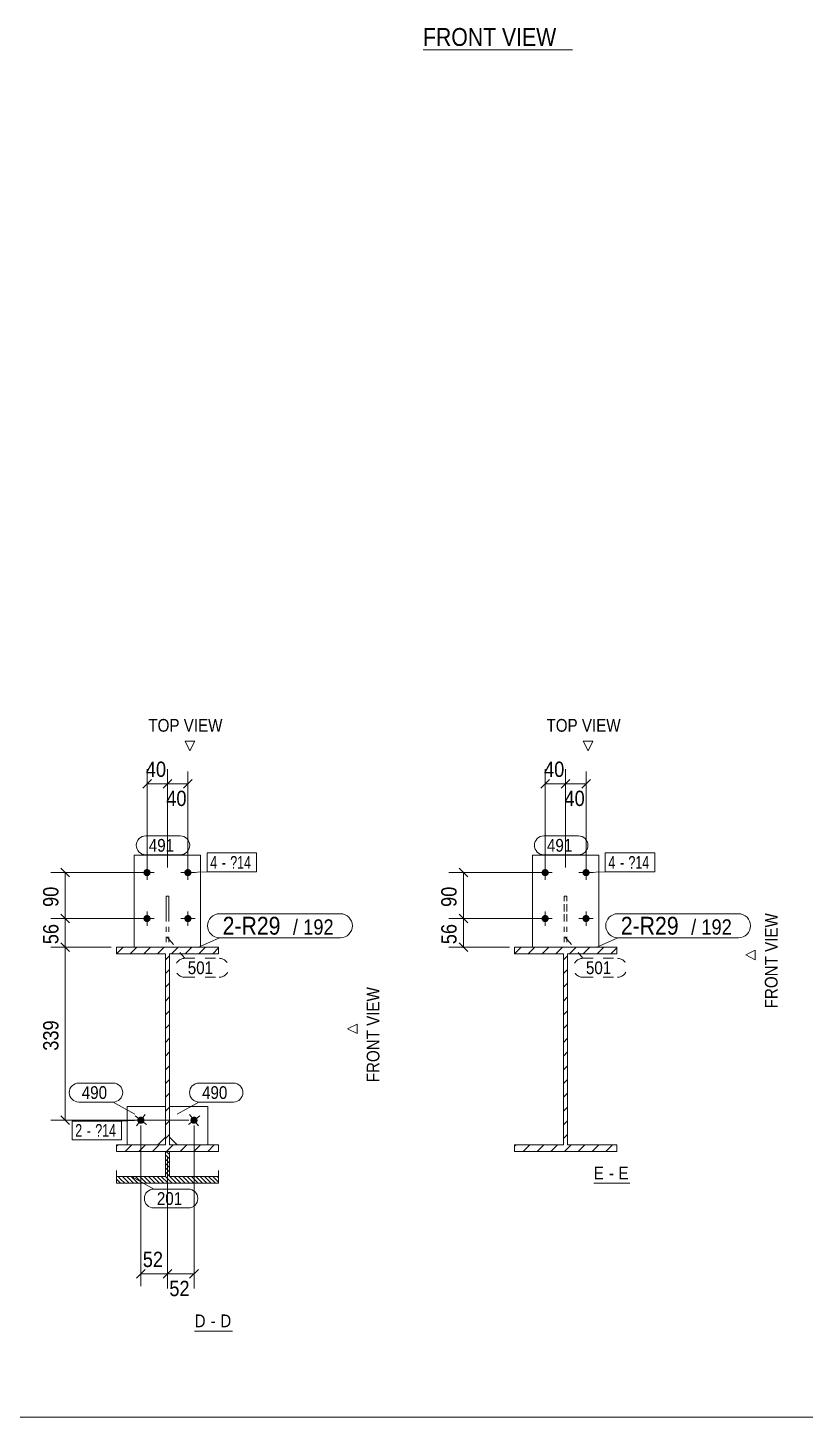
# Model space of a CAD drawing. Header units: millimetres. Extents: x 2 to 1174, y 1 to 825.
# Drawn here: x 473.5 to 625.7, y 5 to 277.2 of the extents above; entities that cross this region are included whole.
import ezdxf

# ---------------------------------------------------------------- set-up
doc = ezdxf.new("R2010")
doc.units = ezdxf.units.MM
for name, pattern in [('XKITLINE00', [0]), ('XKITLINE01', [4, 1, -1, 1, -1]), ('XKITLINE02', [4, 2, -2])]:
    doc.linetypes.add(name, pattern=pattern)
for name, color, linetype, lineweight in [('Bolt', 3, 'Continuous', 0), ('BoltMark', 7, 'Continuous', 0), ('Dimensions', 7, 'Continuous', 0), ('DrawingSheet', 5, 'Continuous', 0), ('OtherObjectType', 7, 'Continuous', 0), ('Part', 2, 'Continuous', 0), ('PartMark', 7, 'Continuous', 0)]:
    doc.layers.add(name, color=color, linetype=linetype, lineweight=lineweight)
doc.styles.add('ARIAL', font='ARIAL.TTF')
doc.styles.add('ARIAL_NARROW', font='ARIALN.TTF')

# ---------------------------------------------------------------- blocks, each defined once
blk = doc.blocks.new('*A1')
at = {"layer": 'Part', "color": 7, "linetype": 'XKITLINE00', "lineweight": 0}
for p, q in [((568.76, 95.77), (570.06, 97.07)), ((568.76, 95.77), (568.76, 95.77)), ((571.46, 95.77), (572.76, 97.07)), ((574.15, 95.77), (575.45, 97.07)), ((576.84, 95.77), (578.14, 97.07)), ((578.36, 94.6), (579.16, 95.4)), ((579.54, 95.77), (580.84, 97.07)), ((582.23, 95.77), (583.53, 97.07)), ((584.93, 95.77), (586.23, 97.07)), ((587.62, 95.77), (588.76, 96.92)), ((578.36, 91.9), (579.16, 92.7)), ((578.36, 89.21), (579.16, 90.01)), ((578.36, 86.52), (579.16, 87.32)), ((578.36, 83.82), (579.16, 84.62)), ((578.36, 81.13), (579.16, 81.93)), ((578.36, 78.43), (579.16, 79.23)), ((578.36, 75.74), (579.16, 76.54)), ((578.36, 73.05), (579.16, 73.85)), ((578.36, 70.35), (579.16, 71.15)), ((578.36, 67.66), (579.16, 68.46)), ((578.36, 64.96), (579.16, 65.76)), ((578.36, 62.27), (579.16, 63.07)), ((578.36, 59.58), (579.16, 60.38)), ((568.76, 58.06), (569.08, 58.37)), ((570.47, 57.07), (571.77, 58.37)), ((573.17, 57.07), (574.47, 58.37)), ((575.86, 57.07), (577.16, 58.37)), ((578.56, 57.07), (579.86, 58.37)), ((581.25, 57.07), (582.55, 58.37)), ((583.94, 57.07), (585.24, 58.37)), ((586.64, 57.07), (587.94, 58.37))]:
    blk.add_line(p, q, dxfattribs=at)
blk = doc.blocks.new('*A4')
at = {"layer": 'Part', "color": 7, "linetype": 'XKITLINE00', "lineweight": 0}
for p, q in [((490.8, 95.77), (492.1, 97.07)), ((490.8, 95.77), (490.8, 95.77)), ((493.49, 95.77), (494.79, 97.07)), ((496.19, 95.77), (497.49, 97.07)), ((498.88, 95.77), (500.18, 97.07)), ((500.4, 94.6), (501.2, 95.4)), ((501.58, 95.77), (502.88, 97.07)), ((504.27, 95.77), (505.57, 97.07)), ((506.96, 95.77), (508.26, 97.07)), ((509.66, 95.77), (510.8, 96.92)), ((500.4, 91.9), (501.2, 92.7)), ((500.4, 89.21), (501.2, 90.01)), ((500.4, 86.52), (501.2, 87.32)), ((500.4, 83.82), (501.2, 84.62)), ((500.4, 81.13), (501.2, 81.93)), ((500.4, 78.43), (501.2, 79.23)), ((500.4, 75.74), (501.2, 76.54)), ((500.4, 73.05), (501.2, 73.85)), ((500.4, 70.35), (501.2, 71.15)), ((500.4, 67.66), (501.2, 68.46)), ((500.4, 64.96), (501.2, 65.76)), ((500.4, 62.27), (501.2, 63.07)), ((500.4, 59.58), (501.2, 60.38)), ((490.8, 58.06), (491.12, 58.37)), ((492.51, 57.07), (493.81, 58.37)), ((495.21, 57.07), (496.51, 58.37)), ((497.9, 57.07), (499.2, 58.37)), ((500.59, 57.07), (501.89, 58.37)), ((503.29, 57.07), (504.59, 58.37)), ((505.98, 57.07), (507.28, 58.37)), ((508.68, 57.07), (509.98, 58.37))]:
    blk.add_line(p, q, dxfattribs=at)
blk = doc.blocks.new('*A5')
at = {"layer": 'Part', "color": 7, "linetype": 'XKITLINE00', "lineweight": 0}
for p, q in [((501.2, 55.59), (500.4, 56.39)), ((501.2, 54.74), (500.4, 55.54)), ((501.2, 53.9), (500.4, 54.7)), ((501.2, 56.43), (500.55, 57.07)), ((491.64, 51.66), (491.18, 52.13)), ((492.06, 52.08), (492.02, 52.13)), ((493.33, 50.82), (492.06, 52.08)), ((494.17, 50.82), (492.86, 52.13)), ((495.01, 50.82), (493.7, 52.13)), ((495.85, 50.82), (494.55, 52.13)), ((496.7, 50.82), (495.39, 52.13)), ((497.54, 50.82), (496.23, 52.13)), ((498.38, 50.82), (497.07, 52.13)), ((499.22, 50.82), (497.92, 52.13)), ((500.07, 50.82), (498.76, 52.13)), ((500.91, 50.82), (499.6, 52.13)), ((501.2, 53.06), (500.4, 53.86)), ((501.2, 52.21), (500.4, 53.02)), ((501.75, 50.82), (500.4, 52.17)), ((502.59, 50.82), (501.29, 52.13)), ((503.44, 50.82), (502.13, 52.13)), ((504.28, 50.82), (502.97, 52.13)), ((505.12, 50.82), (503.81, 52.13)), ((505.96, 50.82), (504.66, 52.13)), ((506.81, 50.82), (505.5, 52.13)), ((507.65, 50.82), (506.34, 52.13)), ((508.49, 50.82), (507.18, 52.13)), ((509.33, 50.82), (508.03, 52.13)), ((510.18, 50.82), (508.87, 52.13)), ((510.8, 51.04), (509.71, 52.13)), ((510.8, 51.88), (510.55, 52.13)), ((491.22, 51.24), (490.8, 51.66)), ((491.64, 50.82), (491.22, 51.24)), ((492.48, 50.82), (491.64, 51.66))]:
    blk.add_line(p, q, dxfattribs=at)
blk = doc.blocks.new('*A205')
at = {"layer": 'Bolt'}
for points in [[(575.46, 111.64), (575.46, 111.61), (575.45, 111.57), (575.45, 111.54), (575.44, 111.5), (575.43, 111.47), (575.42, 111.44), (575.41, 111.41), (575.39, 111.38), (575.38, 111.34), (575.36, 111.32), (575.34, 111.29), (575.32, 111.26), (575.3, 111.23), (575.28, 111.2), (575.26, 111.18), (575.23, 111.16), (575.21, 111.13), (575.18, 111.11), (575.15, 111.09), (575.12, 111.07), (575.09, 111.06), (575.06, 111.04), (575.03, 111.03), (575, 111.02), (574.96, 111.01), (574.93, 111), (574.9, 110.99), (574.86, 110.98), (574.83, 110.98), (574.8, 110.98), (574.76, 110.97), (574.73, 110.98), (574.69, 110.98), (574.66, 110.98), (574.63, 110.99), (574.59, 111), (574.56, 111.01), (574.53, 111.02), (574.49, 111.03), (574.46, 111.04), (574.43, 111.06), (574.4, 111.07), (574.37, 111.09), (574.34, 111.11), (574.32, 111.13), (574.29, 111.16), (574.27, 111.18), (574.24, 111.2), (574.22, 111.23), (574.2, 111.26), (574.18, 111.29), (574.16, 111.32), (574.14, 111.34), (574.13, 111.38), (574.11, 111.41), (574.1, 111.44), (574.09, 111.47), (574.08, 111.5), (574.08, 111.54), (574.07, 111.57), (574.07, 111.61), (574.06, 111.64), (574.06, 111.67), (574.06, 111.71), (574.07, 111.74), (574.07, 111.78), (574.08, 111.81), (574.08, 111.84), (574.09, 111.88), (574.1, 111.91), (574.11, 111.94), (574.13, 111.97), (574.14, 112), (574.16, 112.03), (574.18, 112.06), (574.2, 112.09), (574.22, 112.12), (574.24, 112.14), (574.27, 112.17), (574.29, 112.19), (574.32, 112.22), (574.34, 112.24), (574.37, 112.26), (574.4, 112.28), (574.43, 112.29), (574.46, 112.31), (574.49, 112.32), (574.53, 112.33), (574.56, 112.34), (574.59, 112.35), (574.63, 112.36), (574.66, 112.37), (574.69, 112.37), (574.73, 112.37), (574.76, 112.37), (574.8, 112.37), (574.83, 112.37), (574.86, 112.37), (574.9, 112.36), (574.93, 112.35), (574.96, 112.34), (575, 112.33), (575.03, 112.32), (575.06, 112.31), (575.09, 112.29), (575.12, 112.28), (575.15, 112.26), (575.18, 112.24), (575.21, 112.22), (575.23, 112.19), (575.26, 112.17), (575.28, 112.14), (575.3, 112.12), (575.32, 112.09), (575.34, 112.06), (575.36, 112.03), (575.38, 112), (575.39, 111.97), (575.41, 111.94), (575.42, 111.91), (575.43, 111.88), (575.44, 111.84), (575.45, 111.81), (575.45, 111.78), (575.46, 111.74), (575.46, 111.71), (575.46, 111.67)], [(583.46, 111.64), (583.46, 111.61), (583.45, 111.57), (583.45, 111.54), (583.44, 111.5), (583.43, 111.47), (583.42, 111.44), (583.41, 111.41), (583.39, 111.38), (583.38, 111.34), (583.36, 111.32), (583.34, 111.29), (583.32, 111.26), (583.3, 111.23), (583.28, 111.2), (583.26, 111.18), (583.23, 111.16), (583.21, 111.13), (583.18, 111.11), (583.15, 111.09), (583.12, 111.07), (583.09, 111.06), (583.06, 111.04), (583.03, 111.03), (583, 111.02), (582.96, 111.01), (582.93, 111), (582.9, 110.99), (582.86, 110.98), (582.83, 110.98), (582.8, 110.98), (582.76, 110.97), (582.73, 110.98), (582.69, 110.98), (582.66, 110.98), (582.63, 110.99), (582.59, 111), (582.56, 111.01), (582.53, 111.02), (582.49, 111.03), (582.46, 111.04), (582.43, 111.06), (582.4, 111.07), (582.37, 111.09), (582.34, 111.11), (582.32, 111.13), (582.29, 111.16), (582.27, 111.18), (582.24, 111.2), (582.22, 111.23), (582.2, 111.26), (582.18, 111.29), (582.16, 111.32), (582.14, 111.34), (582.13, 111.38), (582.11, 111.41), (582.1, 111.44), (582.09, 111.47), (582.08, 111.5), (582.08, 111.54), (582.07, 111.57), (582.07, 111.61), (582.06, 111.64), (582.06, 111.67), (582.06, 111.71), (582.07, 111.74), (582.07, 111.78), (582.08, 111.81), (582.08, 111.84), (582.09, 111.88), (582.1, 111.91), (582.11, 111.94), (582.13, 111.97), (582.14, 112), (582.16, 112.03), (582.18, 112.06), (582.2, 112.09), (582.22, 112.12), (582.24, 112.14), (582.27, 112.17), (582.29, 112.19), (582.32, 112.22), (582.34, 112.24), (582.37, 112.26), (582.4, 112.28), (582.43, 112.29), (582.46, 112.31), (582.49, 112.32), (582.53, 112.33), (582.56, 112.34), (582.59, 112.35), (582.63, 112.36), (582.66, 112.37), (582.69, 112.37), (582.73, 112.37), (582.76, 112.37), (582.8, 112.37), (582.83, 112.37), (582.86, 112.37), (582.9, 112.36), (582.93, 112.35), (582.96, 112.34), (583, 112.33), (583.03, 112.32), (583.06, 112.31), (583.09, 112.29), (583.12, 112.28), (583.15, 112.26), (583.18, 112.24), (583.21, 112.22), (583.23, 112.19), (583.26, 112.17), (583.28, 112.14), (583.3, 112.12), (583.32, 112.09), (583.34, 112.06), (583.36, 112.03), (583.38, 112), (583.39, 111.97), (583.41, 111.94), (583.42, 111.91), (583.43, 111.88), (583.44, 111.84), (583.45, 111.81), (583.45, 111.78), (583.46, 111.74), (583.46, 111.71), (583.46, 111.67)], [(575.46, 102.64), (575.46, 102.61), (575.45, 102.57), (575.45, 102.54), (575.44, 102.5), (575.43, 102.47), (575.42, 102.44), (575.41, 102.41), (575.39, 102.38), (575.38, 102.34), (575.36, 102.32), (575.34, 102.29), (575.32, 102.26), (575.3, 102.23), (575.28, 102.2), (575.26, 102.18), (575.23, 102.16), (575.21, 102.13), (575.18, 102.11), (575.15, 102.09), (575.12, 102.07), (575.09, 102.06), (575.06, 102.04), (575.03, 102.03), (575, 102.02), (574.96, 102.01), (574.93, 102), (574.9, 101.99), (574.86, 101.98), (574.83, 101.98), (574.8, 101.98), (574.76, 101.97), (574.73, 101.98), (574.69, 101.98), (574.66, 101.98), (574.63, 101.99), (574.59, 102), (574.56, 102.01), (574.53, 102.02), (574.49, 102.03), (574.46, 102.04), (574.43, 102.06), (574.4, 102.07), (574.37, 102.09), (574.34, 102.11), (574.32, 102.13), (574.29, 102.16), (574.27, 102.18), (574.24, 102.2), (574.22, 102.23), (574.2, 102.26), (574.18, 102.29), (574.16, 102.32), (574.14, 102.34), (574.13, 102.38), (574.11, 102.41), (574.1, 102.44), (574.09, 102.47), (574.08, 102.5), (574.08, 102.54), (574.07, 102.57), (574.07, 102.61), (574.06, 102.64), (574.06, 102.67), (574.06, 102.71), (574.07, 102.74), (574.07, 102.78), (574.08, 102.81), (574.08, 102.84), (574.09, 102.88), (574.1, 102.91), (574.11, 102.94), (574.13, 102.97), (574.14, 103), (574.16, 103.03), (574.18, 103.06), (574.2, 103.09), (574.22, 103.12), (574.24, 103.14), (574.27, 103.17), (574.29, 103.19), (574.32, 103.22), (574.34, 103.24), (574.37, 103.26), (574.4, 103.28), (574.43, 103.29), (574.46, 103.31), (574.49, 103.32), (574.53, 103.33), (574.56, 103.34), (574.59, 103.35), (574.63, 103.36), (574.66, 103.37), (574.69, 103.37), (574.73, 103.37), (574.76, 103.37), (574.8, 103.37), (574.83, 103.37), (574.86, 103.37), (574.9, 103.36), (574.93, 103.35), (574.96, 103.34), (575, 103.33), (575.03, 103.32), (575.06, 103.31), (575.09, 103.29), (575.12, 103.28), (575.15, 103.26), (575.18, 103.24), (575.21, 103.22), (575.23, 103.19), (575.26, 103.17), (575.28, 103.14), (575.3, 103.12), (575.32, 103.09), (575.34, 103.06), (575.36, 103.03), (575.38, 103), (575.39, 102.97), (575.41, 102.94), (575.42, 102.91), (575.43, 102.88), (575.44, 102.84), (575.45, 102.81), (575.45, 102.78), (575.46, 102.74), (575.46, 102.71), (575.46, 102.67)], [(583.46, 102.64), (583.46, 102.61), (583.45, 102.57), (583.45, 102.54), (583.44, 102.5), (583.43, 102.47), (583.42, 102.44), (583.41, 102.41), (583.39, 102.38), (583.38, 102.34), (583.36, 102.32), (583.34, 102.29), (583.32, 102.26), (583.3, 102.23), (583.28, 102.2), (583.26, 102.18), (583.23, 102.16), (583.21, 102.13), (583.18, 102.11), (583.15, 102.09), (583.12, 102.07), (583.09, 102.06), (583.06, 102.04), (583.03, 102.03), (583, 102.02), (582.96, 102.01), (582.93, 102), (582.9, 101.99), (582.86, 101.98), (582.83, 101.98), (582.8, 101.98), (582.76, 101.97), (582.73, 101.98), (582.69, 101.98), (582.66, 101.98), (582.63, 101.99), (582.59, 102), (582.56, 102.01), (582.53, 102.02), (582.49, 102.03), (582.46, 102.04), (582.43, 102.06), (582.4, 102.07), (582.37, 102.09), (582.34, 102.11), (582.32, 102.13), (582.29, 102.16), (582.27, 102.18), (582.24, 102.2), (582.22, 102.23), (582.2, 102.26), (582.18, 102.29), (582.16, 102.32), (582.14, 102.34), (582.13, 102.38), (582.11, 102.41), (582.1, 102.44), (582.09, 102.47), (582.08, 102.5), (582.08, 102.54), (582.07, 102.57), (582.07, 102.61), (582.06, 102.64), (582.06, 102.67), (582.06, 102.71), (582.07, 102.74), (582.07, 102.78), (582.08, 102.81), (582.08, 102.84), (582.09, 102.88), (582.1, 102.91), (582.11, 102.94), (582.13, 102.97), (582.14, 103), (582.16, 103.03), (582.18, 103.06), (582.2, 103.09), (582.22, 103.12), (582.24, 103.14), (582.27, 103.17), (582.29, 103.19), (582.32, 103.22), (582.34, 103.24), (582.37, 103.26), (582.4, 103.28), (582.43, 103.29), (582.46, 103.31), (582.49, 103.32), (582.53, 103.33), (582.56, 103.34), (582.59, 103.35), (582.63, 103.36), (582.66, 103.37), (582.69, 103.37), (582.73, 103.37), (582.76, 103.37), (582.8, 103.37), (582.83, 103.37), (582.86, 103.37), (582.9, 103.36), (582.93, 103.35), (582.96, 103.34), (583, 103.33), (583.03, 103.32), (583.06, 103.31), (583.09, 103.29), (583.12, 103.28), (583.15, 103.26), (583.18, 103.24), (583.21, 103.22), (583.23, 103.19), (583.26, 103.17), (583.28, 103.14), (583.3, 103.12), (583.32, 103.09), (583.34, 103.06), (583.36, 103.03), (583.38, 103), (583.39, 102.97), (583.41, 102.94), (583.42, 102.91), (583.43, 102.88), (583.44, 102.84), (583.45, 102.81), (583.45, 102.78), (583.46, 102.74), (583.46, 102.71), (583.46, 102.67)]]:
    blk.add_hatch(color=3, dxfattribs=at).paths.add_polyline_path(points, flags=17)
at = {"layer": 'Bolt', "color": 3, "linetype": 'XKITLINE00', "lineweight": 0}
for p, q in [((576.16, 111.67), (573.36, 111.67)), ((574.76, 113.07), (574.76, 110.27)), ((584.16, 111.67), (581.36, 111.67)), ((582.76, 113.07), (582.76, 110.27)), ((574.76, 104.07), (574.76, 101.27)), ((582.76, 104.07), (582.76, 101.27)), ((576.16, 102.67), (573.36, 102.67)), ((584.16, 102.67), (581.36, 102.67))]:
    blk.add_line(p, q, dxfattribs=at)
blk = doc.blocks.new('*A206')
at = {"layer": 'Part', "color": 2, "linetype": 'XKITLINE00', "lineweight": 0}
for p, q in [((568.76, 95.77), (568.76, 97.07)), ((568.76, 97.07), (588.76, 97.07)), ((578.36, 95.77), (568.76, 95.77)), ((578.36, 58.37), (578.36, 95.77)), ((588.76, 95.77), (579.16, 95.77)), ((579.16, 95.77), (579.16, 58.37)), ((588.76, 97.07), (588.76, 95.77)), ((568.76, 57.07), (568.76, 58.37)), ((568.76, 58.37), (578.36, 58.37)), ((579.16, 58.37), (588.76, 58.37)), ((588.76, 58.37), (588.76, 57.07)), ((588.76, 57.07), (568.76, 57.07))]:
    blk.add_line(p, q, dxfattribs=at)
blk = doc.blocks.new('*A207')
at = {"layer": 'Part', "color": 7, "linetype": 'XKITLINE01', "lineweight": 0}
for p, q in [((579.01, 107.07), (578.51, 107.07)), ((578.51, 107.07), (578.51, 97.07)), ((578.51, 102.51), (578.51, 107.07)), ((579.01, 102.51), (579.01, 107.07)), ((579.01, 107.07), (579.01, 97.07)), ((579.01, 97.07), (578.51, 97.07)), ((578.51, 97.07), (578.51, 97.07)), ((579.01, 97.07), (579.01, 97.07))]:
    blk.add_line(p, q, dxfattribs=at)
blk = doc.blocks.new('*A208')
at = {"layer": 'Part', "color": 2, "linetype": 'XKITLINE00', "lineweight": 0}
for p, q in [((572.26, 97.07), (572.26, 115.07)), ((572.26, 115.07), (585.26, 115.07)), ((585.26, 97.07), (585.26, 115.07))]:
    blk.add_line(p, q, dxfattribs=at)
at = {"layer": 'Part', "color": 7, "linetype": 'XKITLINE01', "lineweight": 0}
blk.add_line((572.26, 97.07), (585.26, 97.07), dxfattribs=at)
blk = doc.blocks.new('*A221')
at = {"layer": 'Bolt'}
blk.add_hatch(color=3, dxfattribs=at).paths.add_polyline_path([(505.6, 63.75), (505.63, 63.77), (505.66, 63.78), (505.69, 63.8), (505.72, 63.82), (505.75, 63.83), (505.78, 63.84), (505.81, 63.85), (505.85, 63.86), (505.88, 63.86), (505.92, 63.87), (505.95, 63.87), (505.98, 63.87), (506.02, 63.87), (506.05, 63.87), (506.09, 63.87), (506.12, 63.86), (506.15, 63.86), (506.19, 63.85), (506.22, 63.84), (506.25, 63.83), (506.28, 63.81), (506.32, 63.8), (506.35, 63.78), (506.38, 63.77), (506.4, 63.75), (506.43, 63.73), (506.46, 63.7), (506.48, 63.68), (506.51, 63.66), (506.53, 63.63), (506.55, 63.6), (506.57, 63.58), (506.59, 63.55), (506.61, 63.52), (506.63, 63.49), (506.64, 63.46), (506.65, 63.43), (506.67, 63.39), (506.67, 63.36), (506.68, 63.33), (506.69, 63.29), (506.69, 63.26), (506.7, 63.23), (506.7, 63.19), (506.7, 63.16), (506.7, 63.12), (506.69, 63.09), (506.69, 63.05), (506.68, 63.02), (506.67, 62.99), (506.66, 62.95), (506.65, 62.92), (506.64, 62.89), (506.62, 62.86), (506.61, 62.83), (506.59, 62.8), (506.57, 62.77), (506.55, 62.74), (506.53, 62.72), (506.51, 62.69), (506.48, 62.67), (506.46, 62.64), (506.43, 62.62), (506.4, 62.6), (506.37, 62.58), (506.34, 62.57), (506.31, 62.55), (506.28, 62.53), (506.25, 62.52), (506.22, 62.51), (506.19, 62.5), (506.15, 62.49), (506.12, 62.48), (506.08, 62.48), (506.05, 62.48), (506.02, 62.48), (505.98, 62.48), (505.95, 62.48), (505.91, 62.48), (505.88, 62.49), (505.85, 62.49), (505.81, 62.5), (505.78, 62.51), (505.75, 62.52), (505.72, 62.54), (505.68, 62.55), (505.65, 62.57), (505.62, 62.58), (505.6, 62.6), (505.57, 62.62), (505.54, 62.65), (505.52, 62.67), (505.49, 62.69), (505.47, 62.72), (505.45, 62.75), (505.43, 62.77), (505.41, 62.8), (505.39, 62.83), (505.37, 62.86), (505.36, 62.89), (505.35, 62.92), (505.33, 62.96), (505.32, 62.99), (505.32, 63.02), (505.31, 63.06), (505.31, 63.09), (505.3, 63.12), (505.3, 63.16), (505.3, 63.19), (505.3, 63.23), (505.31, 63.26), (505.31, 63.3), (505.32, 63.33), (505.33, 63.36), (505.34, 63.4), (505.35, 63.43), (505.36, 63.46), (505.38, 63.49), (505.39, 63.52), (505.41, 63.55), (505.43, 63.58), (505.45, 63.61), (505.47, 63.63), (505.49, 63.66), (505.52, 63.68), (505.54, 63.71), (505.57, 63.73)], flags=17)
at = {"layer": 'Bolt', "color": 3, "linetype": 'XKITLINE00', "lineweight": 0}
for p, q in [((504.89, 62.32), (507.11, 64.03)), ((505.14, 64.28), (506.86, 62.07))]:
    blk.add_line(p, q, dxfattribs=at)
blk = doc.blocks.new('*A222')
at = {"layer": 'Bolt'}
blk.add_hatch(color=3, dxfattribs=at).paths.add_polyline_path([(495.14, 62.64), (495.12, 62.67), (495.09, 62.69), (495.07, 62.72), (495.05, 62.74), (495.03, 62.77), (495.01, 62.8), (494.99, 62.83), (494.98, 62.86), (494.96, 62.89), (494.95, 62.92), (494.94, 62.95), (494.93, 62.99), (494.92, 63.02), (494.91, 63.05), (494.91, 63.09), (494.9, 63.12), (494.9, 63.16), (494.9, 63.19), (494.9, 63.23), (494.91, 63.26), (494.91, 63.29), (494.92, 63.33), (494.92, 63.36), (494.93, 63.39), (494.95, 63.43), (494.96, 63.46), (494.97, 63.49), (494.99, 63.52), (495.01, 63.55), (495.03, 63.58), (495.05, 63.6), (495.07, 63.63), (495.09, 63.66), (495.12, 63.68), (495.14, 63.7), (495.17, 63.73), (495.2, 63.75), (495.22, 63.77), (495.25, 63.78), (495.28, 63.8), (495.32, 63.81), (495.35, 63.83), (495.38, 63.84), (495.41, 63.85), (495.45, 63.86), (495.48, 63.86), (495.51, 63.87), (495.55, 63.87), (495.58, 63.87), (495.62, 63.87), (495.65, 63.87), (495.68, 63.87), (495.72, 63.86), (495.75, 63.86), (495.79, 63.85), (495.82, 63.84), (495.85, 63.83), (495.88, 63.82), (495.91, 63.8), (495.94, 63.78), (495.97, 63.77), (496, 63.75), (496.03, 63.73), (496.06, 63.71), (496.08, 63.68), (496.11, 63.66), (496.13, 63.63), (496.15, 63.61), (496.17, 63.58), (496.19, 63.55), (496.21, 63.52), (496.22, 63.49), (496.24, 63.46), (496.25, 63.43), (496.26, 63.4), (496.27, 63.36), (496.28, 63.33), (496.29, 63.3), (496.29, 63.26), (496.3, 63.23), (496.3, 63.19), (496.3, 63.16), (496.3, 63.12), (496.29, 63.09), (496.29, 63.06), (496.28, 63.02), (496.27, 62.99), (496.27, 62.96), (496.25, 62.92), (496.24, 62.89), (496.23, 62.86), (496.21, 62.83), (496.19, 62.8), (496.17, 62.77), (496.15, 62.75), (496.13, 62.72), (496.11, 62.69), (496.08, 62.67), (496.06, 62.65), (496.03, 62.62), (496, 62.6), (495.98, 62.58), (495.95, 62.57), (495.92, 62.55), (495.88, 62.54), (495.85, 62.52), (495.82, 62.51), (495.79, 62.5), (495.75, 62.49), (495.72, 62.49), (495.69, 62.48), (495.65, 62.48), (495.62, 62.48), (495.58, 62.48), (495.55, 62.48), (495.52, 62.48), (495.48, 62.48), (495.45, 62.49), (495.41, 62.5), (495.38, 62.51), (495.35, 62.52), (495.32, 62.53), (495.29, 62.55), (495.26, 62.57), (495.23, 62.58), (495.2, 62.6), (495.17, 62.62)], flags=17)
at = {"layer": 'Bolt', "color": 3, "linetype": 'XKITLINE00', "lineweight": 0}
for p, q in [((496.71, 62.32), (494.49, 64.03)), ((494.74, 62.07), (496.46, 64.28))]:
    blk.add_line(p, q, dxfattribs=at)
blk = doc.blocks.new('*A223')
at = {"layer": 'Bolt'}
for points in [[(497.5, 111.64), (497.5, 111.61), (497.49, 111.57), (497.49, 111.54), (497.48, 111.5), (497.47, 111.47), (497.46, 111.44), (497.45, 111.41), (497.43, 111.38), (497.42, 111.34), (497.4, 111.32), (497.38, 111.29), (497.36, 111.26), (497.34, 111.23), (497.32, 111.2), (497.29, 111.18), (497.27, 111.16), (497.24, 111.13), (497.22, 111.11), (497.19, 111.09), (497.16, 111.07), (497.13, 111.06), (497.1, 111.04), (497.07, 111.03), (497.04, 111.02), (497, 111.01), (496.97, 111), (496.94, 110.99), (496.9, 110.98), (496.87, 110.98), (496.83, 110.98), (496.8, 110.97), (496.77, 110.98), (496.73, 110.98), (496.7, 110.98), (496.66, 110.99), (496.63, 111), (496.6, 111.01), (496.56, 111.02), (496.53, 111.03), (496.5, 111.04), (496.47, 111.06), (496.44, 111.07), (496.41, 111.09), (496.38, 111.11), (496.36, 111.13), (496.33, 111.16), (496.3, 111.18), (496.28, 111.2), (496.26, 111.23), (496.24, 111.26), (496.22, 111.29), (496.2, 111.32), (496.18, 111.34), (496.17, 111.38), (496.15, 111.41), (496.14, 111.44), (496.13, 111.47), (496.12, 111.5), (496.11, 111.54), (496.11, 111.57), (496.1, 111.61), (496.1, 111.64), (496.1, 111.67), (496.1, 111.71), (496.1, 111.74), (496.11, 111.78), (496.11, 111.81), (496.12, 111.84), (496.13, 111.88), (496.14, 111.91), (496.15, 111.94), (496.17, 111.97), (496.18, 112), (496.2, 112.03), (496.22, 112.06), (496.24, 112.09), (496.26, 112.12), (496.28, 112.14), (496.3, 112.17), (496.33, 112.19), (496.36, 112.22), (496.38, 112.24), (496.41, 112.26), (496.44, 112.28), (496.47, 112.29), (496.5, 112.31), (496.53, 112.32), (496.56, 112.33), (496.6, 112.34), (496.63, 112.35), (496.66, 112.36), (496.7, 112.37), (496.73, 112.37), (496.77, 112.37), (496.8, 112.37), (496.83, 112.37), (496.87, 112.37), (496.9, 112.37), (496.94, 112.36), (496.97, 112.35), (497, 112.34), (497.04, 112.33), (497.07, 112.32), (497.1, 112.31), (497.13, 112.29), (497.16, 112.28), (497.19, 112.26), (497.22, 112.24), (497.24, 112.22), (497.27, 112.19), (497.29, 112.17), (497.32, 112.14), (497.34, 112.12), (497.36, 112.09), (497.38, 112.06), (497.4, 112.03), (497.42, 112), (497.43, 111.97), (497.45, 111.94), (497.46, 111.91), (497.47, 111.88), (497.48, 111.84), (497.49, 111.81), (497.49, 111.78), (497.5, 111.74), (497.5, 111.71), (497.5, 111.67)], [(505.5, 111.64), (505.5, 111.61), (505.49, 111.57), (505.49, 111.54), (505.48, 111.5), (505.47, 111.47), (505.46, 111.44), (505.45, 111.41), (505.43, 111.38), (505.42, 111.34), (505.4, 111.32), (505.38, 111.29), (505.36, 111.26), (505.34, 111.23), (505.32, 111.2), (505.29, 111.18), (505.27, 111.16), (505.24, 111.13), (505.22, 111.11), (505.19, 111.09), (505.16, 111.07), (505.13, 111.06), (505.1, 111.04), (505.07, 111.03), (505.04, 111.02), (505, 111.01), (504.97, 111), (504.94, 110.99), (504.9, 110.98), (504.87, 110.98), (504.83, 110.98), (504.8, 110.97), (504.77, 110.98), (504.73, 110.98), (504.7, 110.98), (504.66, 110.99), (504.63, 111), (504.6, 111.01), (504.56, 111.02), (504.53, 111.03), (504.5, 111.04), (504.47, 111.06), (504.44, 111.07), (504.41, 111.09), (504.38, 111.11), (504.36, 111.13), (504.33, 111.16), (504.3, 111.18), (504.28, 111.2), (504.26, 111.23), (504.24, 111.26), (504.22, 111.29), (504.2, 111.32), (504.18, 111.34), (504.17, 111.38), (504.15, 111.41), (504.14, 111.44), (504.13, 111.47), (504.12, 111.5), (504.11, 111.54), (504.11, 111.57), (504.1, 111.61), (504.1, 111.64), (504.1, 111.67), (504.1, 111.71), (504.1, 111.74), (504.11, 111.78), (504.11, 111.81), (504.12, 111.84), (504.13, 111.88), (504.14, 111.91), (504.15, 111.94), (504.17, 111.97), (504.18, 112), (504.2, 112.03), (504.22, 112.06), (504.24, 112.09), (504.26, 112.12), (504.28, 112.14), (504.3, 112.17), (504.33, 112.19), (504.36, 112.22), (504.38, 112.24), (504.41, 112.26), (504.44, 112.28), (504.47, 112.29), (504.5, 112.31), (504.53, 112.32), (504.56, 112.33), (504.6, 112.34), (504.63, 112.35), (504.66, 112.36), (504.7, 112.37), (504.73, 112.37), (504.77, 112.37), (504.8, 112.37), (504.83, 112.37), (504.87, 112.37), (504.9, 112.37), (504.94, 112.36), (504.97, 112.35), (505, 112.34), (505.04, 112.33), (505.07, 112.32), (505.1, 112.31), (505.13, 112.29), (505.16, 112.28), (505.19, 112.26), (505.22, 112.24), (505.24, 112.22), (505.27, 112.19), (505.29, 112.17), (505.32, 112.14), (505.34, 112.12), (505.36, 112.09), (505.38, 112.06), (505.4, 112.03), (505.42, 112), (505.43, 111.97), (505.45, 111.94), (505.46, 111.91), (505.47, 111.88), (505.48, 111.84), (505.49, 111.81), (505.49, 111.78), (505.5, 111.74), (505.5, 111.71), (505.5, 111.67)], [(497.5, 102.64), (497.5, 102.61), (497.49, 102.57), (497.49, 102.54), (497.48, 102.5), (497.47, 102.47), (497.46, 102.44), (497.45, 102.41), (497.43, 102.38), (497.42, 102.34), (497.4, 102.32), (497.38, 102.29), (497.36, 102.26), (497.34, 102.23), (497.32, 102.2), (497.29, 102.18), (497.27, 102.16), (497.24, 102.13), (497.22, 102.11), (497.19, 102.09), (497.16, 102.07), (497.13, 102.06), (497.1, 102.04), (497.07, 102.03), (497.04, 102.02), (497, 102.01), (496.97, 102), (496.94, 101.99), (496.9, 101.98), (496.87, 101.98), (496.83, 101.98), (496.8, 101.97), (496.77, 101.98), (496.73, 101.98), (496.7, 101.98), (496.66, 101.99), (496.63, 102), (496.6, 102.01), (496.56, 102.02), (496.53, 102.03), (496.5, 102.04), (496.47, 102.06), (496.44, 102.07), (496.41, 102.09), (496.38, 102.11), (496.36, 102.13), (496.33, 102.16), (496.3, 102.18), (496.28, 102.2), (496.26, 102.23), (496.24, 102.26), (496.22, 102.29), (496.2, 102.32), (496.18, 102.34), (496.17, 102.38), (496.15, 102.41), (496.14, 102.44), (496.13, 102.47), (496.12, 102.5), (496.11, 102.54), (496.11, 102.57), (496.1, 102.61), (496.1, 102.64), (496.1, 102.67), (496.1, 102.71), (496.1, 102.74), (496.11, 102.78), (496.11, 102.81), (496.12, 102.84), (496.13, 102.88), (496.14, 102.91), (496.15, 102.94), (496.17, 102.97), (496.18, 103), (496.2, 103.03), (496.22, 103.06), (496.24, 103.09), (496.26, 103.12), (496.28, 103.14), (496.3, 103.17), (496.33, 103.19), (496.36, 103.22), (496.38, 103.24), (496.41, 103.26), (496.44, 103.28), (496.47, 103.29), (496.5, 103.31), (496.53, 103.32), (496.56, 103.33), (496.6, 103.34), (496.63, 103.35), (496.66, 103.36), (496.7, 103.37), (496.73, 103.37), (496.77, 103.37), (496.8, 103.37), (496.83, 103.37), (496.87, 103.37), (496.9, 103.37), (496.94, 103.36), (496.97, 103.35), (497, 103.34), (497.04, 103.33), (497.07, 103.32), (497.1, 103.31), (497.13, 103.29), (497.16, 103.28), (497.19, 103.26), (497.22, 103.24), (497.24, 103.22), (497.27, 103.19), (497.29, 103.17), (497.32, 103.14), (497.34, 103.12), (497.36, 103.09), (497.38, 103.06), (497.4, 103.03), (497.42, 103), (497.43, 102.97), (497.45, 102.94), (497.46, 102.91), (497.47, 102.88), (497.48, 102.84), (497.49, 102.81), (497.49, 102.78), (497.5, 102.74), (497.5, 102.71), (497.5, 102.67)], [(505.5, 102.64), (505.5, 102.61), (505.49, 102.57), (505.49, 102.54), (505.48, 102.5), (505.47, 102.47), (505.46, 102.44), (505.45, 102.41), (505.43, 102.38), (505.42, 102.34), (505.4, 102.32), (505.38, 102.29), (505.36, 102.26), (505.34, 102.23), (505.32, 102.2), (505.29, 102.18), (505.27, 102.16), (505.24, 102.13), (505.22, 102.11), (505.19, 102.09), (505.16, 102.07), (505.13, 102.06), (505.1, 102.04), (505.07, 102.03), (505.04, 102.02), (505, 102.01), (504.97, 102), (504.94, 101.99), (504.9, 101.98), (504.87, 101.98), (504.83, 101.98), (504.8, 101.97), (504.77, 101.98), (504.73, 101.98), (504.7, 101.98), (504.66, 101.99), (504.63, 102), (504.6, 102.01), (504.56, 102.02), (504.53, 102.03), (504.5, 102.04), (504.47, 102.06), (504.44, 102.07), (504.41, 102.09), (504.38, 102.11), (504.36, 102.13), (504.33, 102.16), (504.3, 102.18), (504.28, 102.2), (504.26, 102.23), (504.24, 102.26), (504.22, 102.29), (504.2, 102.32), (504.18, 102.34), (504.17, 102.38), (504.15, 102.41), (504.14, 102.44), (504.13, 102.47), (504.12, 102.5), (504.11, 102.54), (504.11, 102.57), (504.1, 102.61), (504.1, 102.64), (504.1, 102.67), (504.1, 102.71), (504.1, 102.74), (504.11, 102.78), (504.11, 102.81), (504.12, 102.84), (504.13, 102.88), (504.14, 102.91), (504.15, 102.94), (504.17, 102.97), (504.18, 103), (504.2, 103.03), (504.22, 103.06), (504.24, 103.09), (504.26, 103.12), (504.28, 103.14), (504.3, 103.17), (504.33, 103.19), (504.36, 103.22), (504.38, 103.24), (504.41, 103.26), (504.44, 103.28), (504.47, 103.29), (504.5, 103.31), (504.53, 103.32), (504.56, 103.33), (504.6, 103.34), (504.63, 103.35), (504.66, 103.36), (504.7, 103.37), (504.73, 103.37), (504.77, 103.37), (504.8, 103.37), (504.83, 103.37), (504.87, 103.37), (504.9, 103.37), (504.94, 103.36), (504.97, 103.35), (505, 103.34), (505.04, 103.33), (505.07, 103.32), (505.1, 103.31), (505.13, 103.29), (505.16, 103.28), (505.19, 103.26), (505.22, 103.24), (505.24, 103.22), (505.27, 103.19), (505.29, 103.17), (505.32, 103.14), (505.34, 103.12), (505.36, 103.09), (505.38, 103.06), (505.4, 103.03), (505.42, 103), (505.43, 102.97), (505.45, 102.94), (505.46, 102.91), (505.47, 102.88), (505.48, 102.84), (505.49, 102.81), (505.49, 102.78), (505.5, 102.74), (505.5, 102.71), (505.5, 102.67)]]:
    blk.add_hatch(color=3, dxfattribs=at).paths.add_polyline_path(points, flags=17)
at = {"layer": 'Bolt', "color": 3, "linetype": 'XKITLINE00', "lineweight": 0}
for p, q in [((498.2, 111.67), (495.4, 111.67)), ((496.8, 113.07), (496.8, 110.27)), ((506.2, 111.67), (503.4, 111.67)), ((504.8, 113.07), (504.8, 110.27)), ((496.8, 104.07), (496.8, 101.27)), ((504.8, 104.07), (504.8, 101.27)), ((498.2, 102.67), (495.4, 102.67)), ((506.2, 102.67), (503.4, 102.67))]:
    blk.add_line(p, q, dxfattribs=at)
blk = doc.blocks.new('*A224')
at = {"layer": 'Part', "color": 2, "linetype": 'XKITLINE00', "lineweight": 0}
for p, q in [((490.8, 95.77), (490.8, 97.07)), ((490.8, 97.07), (510.8, 97.07)), ((500.4, 95.77), (490.8, 95.77)), ((500.4, 58.37), (500.4, 95.77)), ((510.8, 95.77), (501.2, 95.77)), ((501.2, 95.77), (501.2, 58.37)), ((510.8, 97.07), (510.8, 95.77)), ((490.8, 57.07), (490.8, 58.37)), ((490.8, 58.37), (500.4, 58.37)), ((501.2, 58.37), (510.8, 58.37)), ((510.8, 58.37), (510.8, 57.07)), ((510.8, 57.07), (490.8, 57.07))]:
    blk.add_line(p, q, dxfattribs=at)
blk = doc.blocks.new('*A225')
at = {"layer": 'Part', "color": 2, "linetype": 'XKITLINE00', "lineweight": 0}
for p, q in [((500.4, 52.13), (500.4, 57.07)), ((500.4, 57.07), (501.2, 57.07)), ((501.2, 57.07), (501.2, 52.13)), ((490.8, 50.82), (490.8, 53.32)), ((490.8, 52.13), (500.4, 52.13)), ((501.2, 52.13), (510.8, 52.13)), ((510.8, 53.32), (510.8, 50.82)), ((510.8, 50.82), (490.8, 50.82))]:
    blk.add_line(p, q, dxfattribs=at)
blk = doc.blocks.new('*A226')
at = {"layer": 'Part', "color": 2, "linetype": 'XKITLINE00', "lineweight": 0}
for p, q in [((501.2, 65.87), (508.7, 65.87)), ((508.7, 65.87), (508.7, 58.37)), ((502.7, 58.37), (501.2, 59.87))]:
    blk.add_line(p, q, dxfattribs=at)
at = {"layer": 'Part', "color": 7, "linetype": 'XKITLINE01', "lineweight": 0}
for p, q in [((501.2, 59.87), (501.2, 65.87)), ((508.7, 58.37), (502.7, 58.37))]:
    blk.add_line(p, q, dxfattribs=at)
blk = doc.blocks.new('*A227')
at = {"layer": 'Part', "color": 2, "linetype": 'XKITLINE00', "lineweight": 0}
for p, q in [((500.4, 65.87), (492.9, 65.87)), ((492.9, 65.87), (492.9, 58.37)), ((498.9, 58.37), (500.4, 59.87))]:
    blk.add_line(p, q, dxfattribs=at)
at = {"layer": 'Part', "color": 7, "linetype": 'XKITLINE01', "lineweight": 0}
for p, q in [((500.4, 59.87), (500.4, 65.87)), ((492.9, 58.37), (498.9, 58.37))]:
    blk.add_line(p, q, dxfattribs=at)
blk = doc.blocks.new('*A228')
at = {"layer": 'Part', "color": 7, "linetype": 'XKITLINE01', "lineweight": 0}
for p, q in [((501.05, 107.07), (500.55, 107.07)), ((500.55, 107.07), (500.55, 97.07)), ((500.55, 103.01), (500.55, 107.07)), ((501.05, 103.01), (501.05, 107.07)), ((501.05, 107.07), (501.05, 97.07)), ((501.05, 97.07), (500.55, 97.07)), ((500.55, 97.07), (500.55, 97.07)), ((501.05, 97.07), (501.05, 97.07))]:
    blk.add_line(p, q, dxfattribs=at)
blk = doc.blocks.new('*A229')
at = {"layer": 'Part', "color": 2, "linetype": 'XKITLINE00', "lineweight": 0}
for p, q in [((494.3, 115.07), (494.3, 97.07)), ((494.3, 115.07), (507.3, 115.07)), ((507.3, 115.07), (507.3, 97.07))]:
    blk.add_line(p, q, dxfattribs=at)
at = {"layer": 'Part', "color": 7, "linetype": 'XKITLINE01', "lineweight": 0}
blk.add_line((494.3, 97.07), (507.3, 97.07), dxfattribs=at)
blk = doc.blocks.new('*A260')
at = {"layer": 'DrawingSheet', "color": 5, "linetype": 'XKITLINE00', "lineweight": 0}
blk.add_line((5, 5), (1174, 5), dxfattribs=at)
blk = doc.blocks.new('*A276')
at = {"layer": 'OtherObjectType', "color": 7, "linetype": 'XKITLINE00', "lineweight": 0}
blk.add_line((550.84, 272.86), (580.14, 272.86), dxfattribs=at)
at = {"layer": 'OtherObjectType', "color": 7, "style": 'ARIAL', "width": 0.85}
blk.add_text('FRONT VIEW', height=3.5, dxfattribs=at).set_placement((550.84, 273.61))
blk = doc.blocks.new('*A472')
at = {"layer": 'Dimensions', "color": 7, "linetype": 'XKITLINE00', "lineweight": 0}
for p, q in [((574.76, 112.67), (574.76, 131.92)), ((578.76, 112.67), (578.76, 131.92)), ((575.61, 129.92), (573.91, 128.23)), ((574.76, 129.07), (578.76, 129.07)), ((579.61, 129.92), (577.91, 128.23))]:
    blk.add_line(p, q, dxfattribs=at)
at = {"layer": 'Dimensions', "color": 3}
for p in [(574.76, 129.07), (578.76, 129.07)]:
    blk.add_point(p, dxfattribs=at)
at = {"layer": 'Dimensions', "color": 3, "style": 'ARIAL', "width": 0.85}
blk.add_text('40', height=3, dxfattribs=at).set_placement((574.54, 130.42))
blk = doc.blocks.new('*A473')
at = {"layer": 'Dimensions', "color": 7, "linetype": 'XKITLINE00', "lineweight": 0}
for p, q in [((578.76, 112.67), (578.76, 131.47)), ((582.76, 112.67), (582.76, 131.47)), ((579.61, 129.92), (577.91, 128.23)), ((578.76, 129.07), (582.76, 129.07)), ((583.61, 129.92), (581.91, 128.23))]:
    blk.add_line(p, q, dxfattribs=at)
at = {"layer": 'Dimensions', "color": 3}
for p in [(578.76, 129.07), (582.76, 129.07)]:
    blk.add_point(p, dxfattribs=at)
at = {"layer": 'Dimensions', "color": 3, "style": 'ARIAL', "width": 0.85}
blk.add_text('40', height=3, dxfattribs=at).set_placement((578.54, 124.72))
blk = doc.blocks.new('*A474')
at = {"layer": 'Dimensions', "color": 7, "linetype": 'XKITLINE00', "lineweight": 0}
for p, q in [((557.91, 103.52), (559.61, 101.83)), ((573.76, 102.67), (555.91, 102.67)), ((558.76, 97.07), (558.76, 102.67)), ((567.76, 97.07), (555.91, 97.07)), ((557.91, 97.92), (559.61, 96.23))]:
    blk.add_line(p, q, dxfattribs=at)
at = {"layer": 'Dimensions', "color": 3}
for p in [(558.76, 102.67), (558.76, 97.07)]:
    blk.add_point(p, dxfattribs=at)
at = {"layer": 'Dimensions', "color": 3, "style": 'ARIAL', "width": 0.85}
blk.add_text('56', height=3, rotation=90.0002, dxfattribs=at).set_placement((557.41, 97.65))
blk = doc.blocks.new('*A475')
at = {"layer": 'Dimensions', "color": 7, "linetype": 'XKITLINE00', "lineweight": 0}
for p, q in [((573.76, 111.67), (555.91, 111.67)), ((557.91, 112.52), (559.61, 110.83)), ((558.76, 102.67), (558.76, 111.67)), ((557.91, 103.52), (559.61, 101.83)), ((573.76, 102.67), (555.91, 102.67))]:
    blk.add_line(p, q, dxfattribs=at)
at = {"layer": 'Dimensions', "color": 3}
for p in [(558.76, 111.67), (558.76, 102.67)]:
    blk.add_point(p, dxfattribs=at)
at = {"layer": 'Dimensions', "color": 3, "style": 'ARIAL', "width": 0.85}
blk.add_text('90', height=3, rotation=90.0002, dxfattribs=at).set_placement((557.41, 104.95))
blk = doc.blocks.new('*A476')
at = {"layer": 'BoltMark', "color": 7, "linetype": 'XKITLINE00', "lineweight": 0}
for p, q in [((586.53, 115.52), (596.22, 115.52)), ((586.53, 111.82), (586.53, 115.52)), ((596.22, 111.82), (596.22, 115.52)), ((582.76, 111.67), (586.53, 111.82)), ((586.53, 111.82), (596.22, 111.82))]:
    blk.add_line(p, q, dxfattribs=at)
at = {"layer": 'BoltMark', "color": 3, "style": 'ARIAL_NARROW', "width": 0.85}
for s, p in [('4', (587.13, 112.42)), ('?14', (591.06, 112.42)), ('-', (589.4, 112.42))]:
    blk.add_text(s, height=2.5, dxfattribs=at).set_placement(p)
blk = doc.blocks.new('*A477')
at = {"layer": 'PartMark', "color": 7, "linetype": 'XKITLINE02', "lineweight": 0}
for p, q in [((578.64, 99.1), (582.14, 94.89)), ((582.14, 94.89), (588.9, 94.89)), ((582.14, 91.19), (588.9, 91.19))]:
    blk.add_line(p, q, dxfattribs=at)
for centre, start, end in [((582.14, 93.04), 90, 270), ((588.9, 93.04), 270, 90)]:
    blk.add_arc(centre, 1.85, start, end, dxfattribs=at)
at = {"layer": 'PartMark', "color": 3, "style": 'ARIAL', "width": 0.85}
blk.add_text('501', height=2.5, dxfattribs=at).set_placement((582.74, 91.79))
blk = doc.blocks.new('*A478')
at = {"layer": 'PartMark', "color": 7, "linetype": 'XKITLINE00', "lineweight": 0}
for p, q in [((574.51, 118.87), (581.27, 118.87)), ((574.51, 115.17), (581.27, 115.17))]:
    blk.add_line(p, q, dxfattribs=at)
for centre, start, end in [((574.51, 117.02), 90, 270), ((581.27, 117.02), 270, 90)]:
    blk.add_arc(centre, 1.85, start, end, dxfattribs=at)
at = {"layer": 'PartMark', "color": 3, "style": 'ARIAL', "width": 0.85}
blk.add_text('491', height=2.5, dxfattribs=at).set_placement((575.11, 115.77))
blk = doc.blocks.new('*A479')
at = {"layer": 'PartMark', "color": 7, "linetype": 'XKITLINE00', "lineweight": 0}
for p, q in [((588.97, 103.62), (612.62, 103.62)), ((584.73, 97.03), (588.97, 98.92)), ((588.97, 98.92), (612.62, 98.92))]:
    blk.add_line(p, q, dxfattribs=at)
for centre, start, end in [((588.97, 101.27), 90, 270), ((612.62, 101.27), 270, 90)]:
    blk.add_arc(centre, 2.35, start, end, dxfattribs=at)
at = {"layer": 'PartMark', "color": 1, "style": 'ARIAL', "width": 0.85}
blk.add_text('2-R29', height=3.5, dxfattribs=at).set_placement((589.57, 99.52))
at = {"layer": 'PartMark', "color": 3, "style": 'ARIAL', "width": 0.85}
for s, p in [('/', (603.34, 99.52)), ('192', (605.35, 99.52))]:
    blk.add_text(s, height=3, dxfattribs=at).set_placement(p)
blk = doc.blocks.new('*A480')
at = {"layer": 'OtherObjectType', "color": 7, "linetype": 'XKITLINE00', "lineweight": 0}
for p, q in [((583.17, 135.52), (582.23, 137.4)), ((582.23, 137.4), (584.11, 137.4)), ((584.11, 137.4), (583.17, 135.52)), ((583.17, 135.52), (583.17, 135.52)), ((614.02, 95.55), (615.9, 96.49)), ((615.9, 94.61), (614.02, 95.55)), ((614.02, 95.55), (614.02, 95.55)), ((615.9, 96.49), (615.9, 94.61)), ((584.26, 50.82), (591.32, 50.82))]:
    blk.add_line(p, q, dxfattribs=at)
at = {"layer": 'OtherObjectType', "color": 7, "style": 'ARIAL', "width": 0.85}
for s, p in [('TOP VIEW', (575.02, 139.27)), ('E', (584.26, 51.57)), ('-', (587.24, 51.57)), ('E', (589.1, 51.57))]:
    blk.add_text(s, height=2.5, dxfattribs=at).set_placement(p)
blk.add_text('FRONT VIEW', height=2.5, rotation=90, dxfattribs=at).set_placement((620.27, 85.09))
blk = doc.blocks.new('*A505')
at = {"layer": 'Dimensions', "color": 7, "linetype": 'XKITLINE00', "lineweight": 0}
for p, q in [((495.6, 62.17), (495.6, 30.67)), ((500.8, 56.07), (500.8, 30.67)), ((496.45, 33.92), (494.75, 32.23)), ((495.6, 33.07), (500.8, 33.07)), ((501.65, 33.92), (499.95, 32.23))]:
    blk.add_line(p, q, dxfattribs=at)
at = {"layer": 'Dimensions', "color": 3}
for p in [(495.6, 33.07), (500.8, 33.07)]:
    blk.add_point(p, dxfattribs=at)
at = {"layer": 'Dimensions', "color": 3, "style": 'ARIAL', "width": 0.85}
blk.add_text('52', height=3, dxfattribs=at).set_placement((495.97, 34.42))
blk = doc.blocks.new('*A506')
at = {"layer": 'Dimensions', "color": 7, "linetype": 'XKITLINE00', "lineweight": 0}
for p, q in [((506, 62.17), (506, 30.22)), ((500.8, 56.07), (500.8, 30.22)), ((501.65, 33.92), (499.95, 32.23)), ((500.8, 33.07), (506, 33.07)), ((506.85, 33.92), (505.15, 32.23))]:
    blk.add_line(p, q, dxfattribs=at)
at = {"layer": 'Dimensions', "color": 3}
for p in [(500.8, 33.07), (506, 33.07)]:
    blk.add_point(p, dxfattribs=at)
at = {"layer": 'Dimensions', "color": 3, "style": 'ARIAL', "width": 0.85}
blk.add_text('52', height=3, dxfattribs=at).set_placement((501.17, 28.72))
blk = doc.blocks.new('*A507')
at = {"layer": 'Dimensions', "color": 7, "linetype": 'XKITLINE00', "lineweight": 0}
for p, q in [((496.8, 112.67), (496.8, 131.92)), ((500.8, 112.67), (500.8, 131.92)), ((497.65, 129.92), (495.95, 128.23)), ((496.8, 129.07), (500.8, 129.07)), ((501.65, 129.92), (499.95, 128.23))]:
    blk.add_line(p, q, dxfattribs=at)
at = {"layer": 'Dimensions', "color": 3}
for p in [(496.8, 129.07), (500.8, 129.07)]:
    blk.add_point(p, dxfattribs=at)
at = {"layer": 'Dimensions', "color": 3, "style": 'ARIAL', "width": 0.85}
blk.add_text('40', height=3, dxfattribs=at).set_placement((496.57, 130.42))
blk = doc.blocks.new('*A508')
at = {"layer": 'Dimensions', "color": 7, "linetype": 'XKITLINE00', "lineweight": 0}
for p, q in [((500.8, 112.67), (500.8, 131.47)), ((504.8, 112.67), (504.8, 131.47)), ((501.65, 129.92), (499.95, 128.23)), ((500.8, 129.07), (504.8, 129.07)), ((505.65, 129.92), (503.95, 128.23))]:
    blk.add_line(p, q, dxfattribs=at)
at = {"layer": 'Dimensions', "color": 3}
for p in [(500.8, 129.07), (504.8, 129.07)]:
    blk.add_point(p, dxfattribs=at)
at = {"layer": 'Dimensions', "color": 3, "style": 'ARIAL', "width": 0.85}
blk.add_text('40', height=3, dxfattribs=at).set_placement((500.57, 124.72))
blk = doc.blocks.new('*A509')
at = {"layer": 'Dimensions', "color": 7, "linetype": 'XKITLINE00', "lineweight": 0}
for p, q in [((489.8, 97.07), (477.95, 97.07)), ((479.95, 97.92), (481.65, 96.23)), ((480.8, 63.17), (480.8, 97.07)), ((505, 63.17), (477.95, 63.17)), ((479.95, 64.02), (481.65, 62.33))]:
    blk.add_line(p, q, dxfattribs=at)
at = {"layer": 'Dimensions', "color": 3}
for p in [(480.8, 97.07), (480.8, 63.17)]:
    blk.add_point(p, dxfattribs=at)
at = {"layer": 'Dimensions', "color": 3, "style": 'ARIAL', "width": 0.85}
blk.add_text('339', height=3, rotation=90.0002, dxfattribs=at).set_placement((479.45, 76.79))
blk = doc.blocks.new('*A510')
at = {"layer": 'Dimensions', "color": 7, "linetype": 'XKITLINE00', "lineweight": 0}
for p, q in [((479.95, 103.52), (481.65, 101.83)), ((495.8, 102.67), (477.95, 102.67)), ((480.8, 97.07), (480.8, 102.67)), ((489.8, 97.07), (477.95, 97.07)), ((479.95, 97.92), (481.65, 96.23))]:
    blk.add_line(p, q, dxfattribs=at)
at = {"layer": 'Dimensions', "color": 3}
for p in [(480.8, 102.67), (480.8, 97.07)]:
    blk.add_point(p, dxfattribs=at)
at = {"layer": 'Dimensions', "color": 3, "style": 'ARIAL', "width": 0.85}
blk.add_text('56', height=3, rotation=90.0002, dxfattribs=at).set_placement((479.45, 97.65))
blk = doc.blocks.new('*A511')
at = {"layer": 'Dimensions', "color": 7, "linetype": 'XKITLINE00', "lineweight": 0}
for p, q in [((495.8, 111.67), (477.95, 111.67)), ((479.95, 112.52), (481.65, 110.83)), ((480.8, 102.67), (480.8, 111.67)), ((479.95, 103.52), (481.65, 101.83)), ((495.8, 102.67), (477.95, 102.67))]:
    blk.add_line(p, q, dxfattribs=at)
at = {"layer": 'Dimensions', "color": 3}
for p in [(480.8, 111.67), (480.8, 102.67)]:
    blk.add_point(p, dxfattribs=at)
at = {"layer": 'Dimensions', "color": 3, "style": 'ARIAL', "width": 0.85}
blk.add_text('90', height=3, rotation=90.0002, dxfattribs=at).set_placement((479.45, 104.95))
blk = doc.blocks.new('*A512')
at = {"layer": 'BoltMark', "color": 7, "linetype": 'XKITLINE00', "lineweight": 0}
for p, q in [((482.14, 63.02), (491.83, 63.02)), ((482.14, 59.32), (482.14, 63.02)), ((495.6, 63.17), (491.83, 63.02)), ((491.83, 59.32), (491.83, 63.02)), ((482.14, 59.32), (491.83, 59.32))]:
    blk.add_line(p, q, dxfattribs=at)
at = {"layer": 'BoltMark', "color": 3, "style": 'ARIAL_NARROW', "width": 0.85}
for s, p in [('2', (482.74, 59.92)), ('-', (485.01, 59.92)), ('?14', (486.67, 59.92))]:
    blk.add_text(s, height=2.5, dxfattribs=at).set_placement(p)
blk = doc.blocks.new('*A513')
at = {"layer": 'BoltMark', "color": 7, "linetype": 'XKITLINE00', "lineweight": 0}
for p, q in [((508.57, 115.52), (518.26, 115.52)), ((508.57, 111.82), (508.57, 115.52)), ((518.26, 111.82), (518.26, 115.52)), ((504.8, 111.67), (508.57, 111.82)), ((508.57, 111.82), (518.26, 111.82))]:
    blk.add_line(p, q, dxfattribs=at)
at = {"layer": 'BoltMark', "color": 3, "style": 'ARIAL_NARROW', "width": 0.85}
for s, p in [('4', (509.17, 112.42)), ('?14', (513.1, 112.42)), ('-', (511.44, 112.42))]:
    blk.add_text(s, height=2.5, dxfattribs=at).set_placement(p)
blk = doc.blocks.new('*A514')
at = {"layer": 'PartMark', "color": 7, "linetype": 'XKITLINE00', "lineweight": 0}
for p, q in [((506.97, 70.44), (513.73, 70.44)), ((502.73, 64.35), (506.97, 66.74)), ((506.97, 66.74), (513.73, 66.74))]:
    blk.add_line(p, q, dxfattribs=at)
for centre, start, end in [((506.97, 68.59), 90, 270), ((513.73, 68.59), 270, 90)]:
    blk.add_arc(centre, 1.85, start, end, dxfattribs=at)
at = {"layer": 'PartMark', "color": 3, "style": 'ARIAL', "width": 0.85}
blk.add_text('490', height=2.5, dxfattribs=at).set_placement((507.57, 67.34))
blk = doc.blocks.new('*A515')
at = {"layer": 'PartMark', "color": 7, "linetype": 'XKITLINE00', "lineweight": 0}
for p, q in [((483.42, 70.44), (490.19, 70.44)), ((483.42, 66.74), (490.19, 66.74)), ((494.43, 64.35), (490.19, 66.74))]:
    blk.add_line(p, q, dxfattribs=at)
for centre, start, end in [((483.42, 68.59), 90, 270), ((490.19, 68.59), 270, 90)]:
    blk.add_arc(centre, 1.85, start, end, dxfattribs=at)
at = {"layer": 'PartMark', "color": 3, "style": 'ARIAL', "width": 0.85}
blk.add_text('490', height=2.5, dxfattribs=at).set_placement((484.02, 67.34))
blk = doc.blocks.new('*A516')
at = {"layer": 'PartMark', "color": 7, "linetype": 'XKITLINE02', "lineweight": 0}
for p, q in [((500.68, 99.1), (504.18, 94.89)), ((504.18, 94.89), (510.94, 94.89)), ((504.18, 91.19), (510.94, 91.19))]:
    blk.add_line(p, q, dxfattribs=at)
for centre, start, end in [((504.18, 93.04), 90, 270), ((510.94, 93.04), 270, 90)]:
    blk.add_arc(centre, 1.85, start, end, dxfattribs=at)
at = {"layer": 'PartMark', "color": 3, "style": 'ARIAL', "width": 0.85}
blk.add_text('501', height=2.5, dxfattribs=at).set_placement((504.78, 91.79))
blk = doc.blocks.new('*A517')
at = {"layer": 'PartMark', "color": 7, "linetype": 'XKITLINE00', "lineweight": 0}
for p, q in [((496.55, 118.87), (503.31, 118.87)), ((496.55, 115.17), (503.31, 115.17))]:
    blk.add_line(p, q, dxfattribs=at)
for centre, start, end in [((496.55, 117.02), 90, 270), ((503.31, 117.02), 270, 90)]:
    blk.add_arc(centre, 1.85, start, end, dxfattribs=at)
at = {"layer": 'PartMark', "color": 3, "style": 'ARIAL', "width": 0.85}
blk.add_text('491', height=2.5, dxfattribs=at).set_placement((497.15, 115.77))
blk = doc.blocks.new('*A518')
at = {"layer": 'PartMark', "color": 7, "linetype": 'XKITLINE00', "lineweight": 0}
for p, q in [((493.89, 52.07), (498.13, 49.68)), ((498.13, 49.68), (504.89, 49.68)), ((498.13, 45.98), (504.89, 45.98))]:
    blk.add_line(p, q, dxfattribs=at)
for centre, start, end in [((498.13, 47.83), 90, 270), ((504.89, 47.83), 270, 90)]:
    blk.add_arc(centre, 1.85, start, end, dxfattribs=at)
at = {"layer": 'PartMark', "color": 3, "style": 'ARIAL', "width": 0.85}
blk.add_text('201', height=2.5, dxfattribs=at).set_placement((498.73, 46.58))
blk = doc.blocks.new('*A519')
at = {"layer": 'PartMark', "color": 7, "linetype": 'XKITLINE00', "lineweight": 0}
for p, q in [((511.01, 103.62), (534.66, 103.62)), ((506.77, 97.03), (511.01, 98.92)), ((511.01, 98.92), (534.66, 98.92))]:
    blk.add_line(p, q, dxfattribs=at)
for centre, start, end in [((511.01, 101.27), 90, 270), ((534.66, 101.27), 270, 90)]:
    blk.add_arc(centre, 2.35, start, end, dxfattribs=at)
at = {"layer": 'PartMark', "color": 1, "style": 'ARIAL', "width": 0.85}
blk.add_text('2-R29', height=3.5, dxfattribs=at).set_placement((511.61, 99.52))
at = {"layer": 'PartMark', "color": 3, "style": 'ARIAL', "width": 0.85}
for s, p in [('/', (525.37, 99.52)), ('192', (527.39, 99.52))]:
    blk.add_text(s, height=3, dxfattribs=at).set_placement(p)
blk = doc.blocks.new('*A520')
at = {"layer": 'OtherObjectType', "color": 7, "linetype": 'XKITLINE00', "lineweight": 0}
for p, q in [((505.21, 135.52), (504.27, 137.4)), ((504.27, 137.4), (506.14, 137.4)), ((506.14, 137.4), (505.21, 135.52)), ((505.21, 135.52), (505.21, 135.52)), ((536.06, 81.07), (537.94, 82.01)), ((537.94, 82.01), (537.94, 80.14)), ((537.94, 80.14), (536.06, 81.07)), ((536.06, 81.07), (536.06, 81.07)), ((506.12, 21.87), (513.54, 21.87))]:
    blk.add_line(p, q, dxfattribs=at)
at = {"layer": 'OtherObjectType', "color": 7, "style": 'ARIAL', "width": 0.85}
for s, p in [('TOP VIEW', (497.06, 139.27)), ('D', (506.12, 22.62)), ('D', (511.14, 22.62)), ('-', (509.28, 22.62))]:
    blk.add_text(s, height=2.5, dxfattribs=at).set_placement(p)
blk.add_text('FRONT VIEW', height=2.5, rotation=90, dxfattribs=at).set_placement((542.31, 70.61))

msp = doc.modelspace()

# ---------------------------------------------------------------- block references
at = {"lineweight": 0}
for name in ['*A260', '*A276', '*A507', '*A472', '*A508', '*A473', '*A517', '*A478', '*A229', '*A513', '*A208', '*A476', '*A511', '*A223', '*A475', '*A205', '*A228', '*A207', '*A510', '*A519', '*A474', '*A479', '*A516', '*A477', '*A509', '*A4', '*A224', '*A1', '*A206', '*A515', '*A514', '*A227', '*A226', '*A512', '*A222', '*A221', '*A505', '*A506', '*A5', '*A225', '*A518']:
    msp.add_blockref(name, (0, 0), dxfattribs=at)
at = {"layer": 'OtherObjectType', "lineweight": 0}
for name in ['*A520', '*A480']:
    msp.add_blockref(name, (0, 0), dxfattribs=at)

doc.saveas('drawing.dxf')
